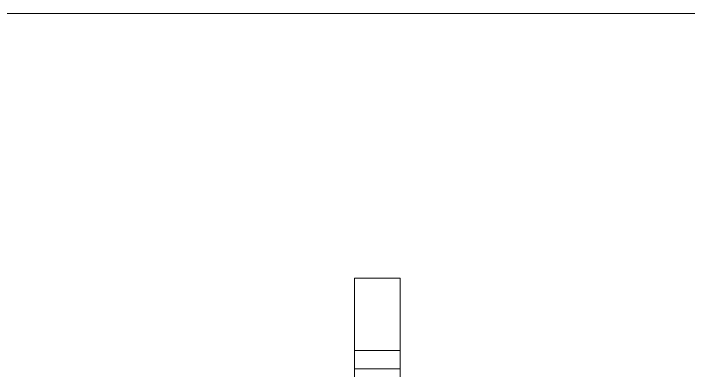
# Paper-space layout 'Inside Dim' of a CAD drawing. Header units: inches. Extents: x 0.04 to 7.3, y 0.02 to 5.63.
# Drawn here: x 2.841 to 3.775, y 5.14 to 5.634 of the extents above; entities that cross this region are included whole.
import ezdxf

# ---------------------------------------------------------------- set-up
doc = ezdxf.new("R2010")
doc.units = ezdxf.units.IN
doc.header["$MEASUREMENT"] = 0

psp = doc.layouts.new('Inside Dim')

# ---------------------------------------------------------------- linework, layer by layer
at = {"color": 7, "linetype": 'Continuous', "lineweight": 0, "ltscale": 0.666667}
psp.add_line((0.04145, 5.63374), (7.2963, 5.63374), dxfattribs=at)
at = {"color": 7, "linetype": 'Continuous', "lineweight": 15, "ltscale": 0.666667}
for p, q in [((3.37584, 5.26753), (3.31284, 5.26753)), ((3.31284, 5.26753), (3.31284, 5.16753)), ((3.37584, 5.26753), (3.37584, 5.16753)), ((3.37584, 5.16753), (3.31284, 5.16753)), ((3.31284, 5.16753), (3.31284, 5.14241)), ((3.37584, 5.16753), (3.37584, 5.14241)), ((3.31284, 5.14241), (3.37584, 5.14241)), ((3.31284, 5.11319), (3.31284, 5.14241)), ((3.37584, 5.14241), (3.37584, 5.11319))]:
    psp.add_line(p, q, dxfattribs=at)

doc.saveas('drawing.dxf')
